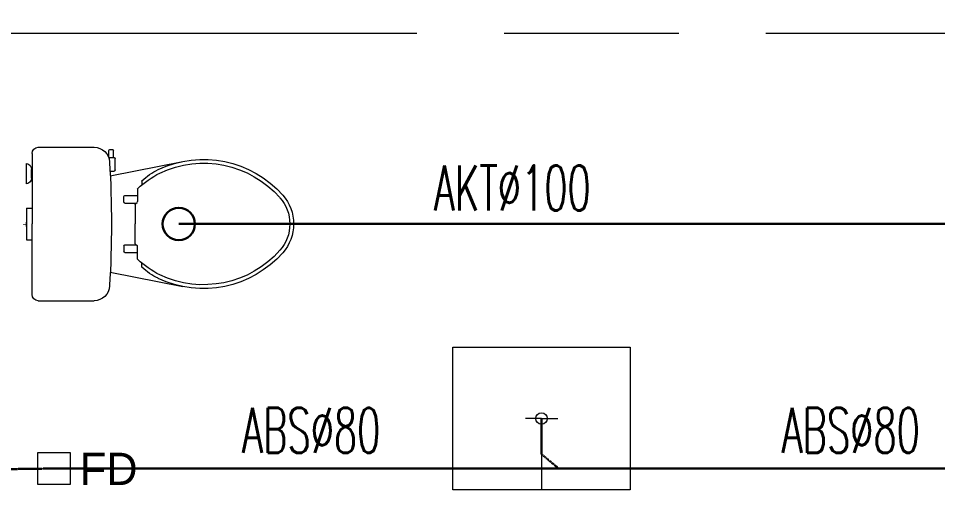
# Model space of a CAD drawing. Header units: millimetres. Extents: x -280308 to 6402717, y -14 to 2073074.
# Drawn here: x 10007 to 12852, y 348833 to 350320 of the extents above; entities that cross this region are included whole.
import ezdxf
from ezdxf.enums import TextEntityAlignment as Align

# ---------------------------------------------------------------- set-up
doc = ezdxf.new("R2010")
doc.units = ezdxf.units.MM
for name, pattern in [('ACAD_ISO08W100', [36, 24, -3, 6, -3]), ('DASHED2', [0.375, 0.25, -0.125]), ('Default', [0])]:
    doc.linetypes.add(name, pattern=pattern)
doc.layers.get('0').update_dxf_attribs({"lineweight": 0})
for name, color, linetype, lineweight, true_color in [('-P-ABK', 7, 'Continuous', 30, 0x05ffff), ('-P-AK', 7, 'Continuous', 30, 0xff0a0a), ('P-AKT', 7, 'Continuous', 30, 0xfe0101)]:
    doc.layers.add(name, color=color, linetype=linetype, lineweight=lineweight, true_color=true_color)
for name, color, linetype, lineweight in [('A-ANNOTATION', 144, 'Continuous', 0), ('A-FURN-EQPM', 177, 'Continuous', 0), ('I-FURN-EQPM', 175, 'Continuous', 0), ('Tembok', 252, 'Continuous', 13)]:
    doc.layers.add(name, color=color, linetype=linetype, lineweight=lineweight)
doc.layers.add('A-TEXT', color=254, linetype='Continuous')
doc.layers.add('Teks-PL', color=7, linetype='Default', true_color=0xff0a0a)
doc.styles.add('Annotative', font='arial.ttf', dxfattribs={"height": 1.25})
doc.styles.add('romans', font='BKANT.TTF')
doc.styles.add('RS', font='ROMANS.SHX', dxfattribs={"width": 0.8})
doc.styles.get("Standard").update_dxf_attribs({"font": 'arial.ttf'})

# ---------------------------------------------------------------- blocks, each defined once
blk = doc.blocks.new('*U539')
at = {"layer": 'A-ANNOTATION', "linetype": 'ACAD_ISO08W100', "ltscale": 0.25}
blk.add_lwpolyline([(0, -7.6411), (0, -228.3482)], dxfattribs=at)
at = {"layer": 'A-TEXT'}
blk.add_attdef('N', text='', height=0.9, dxfattribs=at).set_placement((0, 2.75), align=Align.MIDDLE_CENTER)
blk = doc.blocks.new('A$Cf37525da')
at = {"color": 124, "xscale": -360.0000000000001, "yscale": 360.0000000000001, "zscale": 360.0000000000001, "rotation": 270}
blk.add_blockref('*U539', (4643.8, 0), dxfattribs=at)
blk = doc.blocks.new('greg')
at = {"layer": 'I-FURN-EQPM', "ltscale": 1000}
for p, q in [((2016835.1, 1433823.2), (2017007.7, 1433823.2)), ((2016815.6, 1433803.7), (2016815.6, 1433585.7)), ((2017057.8, 1433734.4), (2017282.2, 1433779.2)), ((2017154.9, 1433716.9), (2017154.9, 1433706.2)), ((2017099.8, 1433653.7), (2017099.8, 1433670.4)), ((2017103.1, 1433673.6), (2017141.5, 1433673.6)), ((2017141.5, 1433693.1), (2017141.5, 1433655)), ((2017103.1, 1433650.5), (2017138.2, 1433650.5)), ((2017134.9, 1433645.9), (2017134.9, 1433585.7)), ((2017135.9, 1433648.3), (2017140.5, 1433652.7)), ((2016798.9, 1433634.9), (2016815.6, 1433634.9)), ((2016798.9, 1433536.4), (2016798.9, 1433634.9)), ((2016815.6, 1433367.6), (2016815.6, 1433585.7)), ((2017134.9, 1433525.4), (2017134.9, 1433585.7)), ((2016798.9, 1433536.4), (2016815.6, 1433536.4)), ((2017099.8, 1433517.6), (2017099.8, 1433501)), ((2017103.1, 1433520.9), (2017138.2, 1433520.9)), ((2017103.1, 1433497.7), (2017141.5, 1433497.7)), ((2017135.9, 1433523.1), (2017140.5, 1433518.7)), ((2017141.5, 1433478.2), (2017141.5, 1433516.3)), ((2016798.9, 1433461.8), (2016798.9, 1433398.7)), ((2016814.4, 1433443.8), (2016814.4, 1433416.7)), ((2016814.4, 1433441.1), (2016815.6, 1433441.1)), ((2017154.9, 1433454.4), (2017154.9, 1433465.1)), ((2016814.4, 1433419.4), (2016815.6, 1433419.4)), ((2017057.1, 1433421.9), (2017069.3, 1433421.9)), ((2017057.8, 1433436.9), (2017282.2, 1433392.2)), ((2017072.5, 1433418.6), (2017072.5, 1433383.6)), ((2017052.9, 1433380.3), (2017052.9, 1433358.4)), ((2017053, 1433380.4), (2017069.3, 1433380.4)), ((2017056.2, 1433355.2), (2017064.9, 1433355.2)), ((2017068.1, 1433380.4), (2017068.1, 1433358.4)), ((2016835.1, 1433348.2), (2017007.7, 1433348.2))]:
    blk.add_line(p, q, dxfattribs=at)
for centre, radius, start, end in [((2016835.1, 1433803.7), 19.4, 90, 180), ((2017007.7, 1433775.2), 48, 2.7365, 90), ((2017346.2, 1433458.4), 327.1, 41.4237, 115.367), ((2013801.1, 1433585.7), 3260.1, 356.6267, 3.3733), ((2017287.3, 1433582.7), 189.5, 115.3845, 133.926), ((2017346.2, 1433458.4), 315.4, 41.4237, 115.367), ((2017360.3, 1433457.1), 322.9, 117.5155, 132.4037), ((2017144.7, 1433693.1), 3.24, 132.4037, 180), ((2017158.1, 1433716.9), 3.24, 133.926, 180), ((2017103.1, 1433670.4), 3.24, 90, 180), ((2017496.1, 1433588.5), 116.9, 358.7172, 42.146), ((2017496.1, 1433588.5), 128.6, 358.7172, 42.146), ((2017103.1, 1433653.7), 3.24, 180, 270), ((2017138.2, 1433645.9), 3.24, 134.0485, 180), ((2017138.2, 1433655), 3.24, 314.0485, 0), ((2017496.1, 1433582.8), 116.9, 317.854, 1.2828), ((2017496.1, 1433582.8), 128.6, 317.854, 1.2828), ((2017138.2, 1433525.4), 3.24, 180, 225.9515), ((2017103.1, 1433517.6), 3.24, 90, 180), ((2017103.1, 1433501), 3.24, 180, 270), ((2017138.2, 1433516.3), 3.24, 0, 45.9515), ((2017346.2, 1433712.9), 327.1, 244.633, 318.5763), ((2017346.2, 1433712.9), 315.4, 244.633, 318.5763), ((2017144.7, 1433478.2), 3.24, 180, 227.5963), ((2017360.3, 1433714.3), 322.9, 227.5963, 242.4845), ((2016795.4, 1433443.2), 19, 1.9066, 79.3868), ((2017158.1, 1433454.4), 3.24, 180, 226.074), ((2017287.3, 1433588.6), 189.5, 226.074, 244.6155), ((2016795.4, 1433417.4), 19, 280.6132, 358.0934), ((2017069.3, 1433418.6), 3.24, 0, 90), ((2017007.7, 1433396.1), 48, 270, 357.2635), ((2017069.3, 1433383.6), 3.24, 270, 0), ((2016835.1, 1433367.6), 19.4, 180, 270), ((2017056.2, 1433358.4), 3.24, 180, 270), ((2017064.9, 1433358.4), 3.24, 270, 0)]:
    blk.add_arc(centre, radius, start, end, dxfattribs=at)
at = {"layer": 'I-FURN-EQPM', "ltscale": 1000, "style": 'romans'}
blk.add_text('+', height=19.4, dxfattribs=at).set_placement((2016786.8, 1433577.3))
blk = doc.blocks.new('A$Ce288bb9c')
at = {"layer": 'A-FURN-EQPM', "linetype": 'ByBlock', "lineweight": -2}
for q in [(39043.4, -1117), (39093.4, -1338.1), (39143.4, -1117)]:
    blk.add_line((39093.4, -1117), q, dxfattribs=at)
blk.add_lwpolyline([(38819.4, -896), (39367.3, -896), (39367.3, -1338.1), (38819.4, -1338.1)], close=True, dxfattribs=at)
at = {"layer": 'A-FURN-EQPM', "linetype": 'ByBlock', "lineweight": -2, "ltscale": 0.25}
blk.add_lwpolyline([(37535.1, -1321.9), (37535.1, -1221.9), (37635.1, -1221.9), (37635.1, -1321.9)], close=True, dxfattribs=at)
at = {"layer": 'A-FURN-EQPM', "linetype": 'ByBlock', "lineweight": -2}
blk.add_circle((39093.4, -1117), 17.8, dxfattribs=at)
at = {"layer": 'Tembok', "color": 0, "linetype": 'ByBlock', "lineweight": -2, "xscale": -1, "rotation": 180}
blk.add_blockref('greg', (-1979298.9, 1433070.7), dxfattribs=at)
blk = doc.blocks.new('1')
at = {"ltscale": 0.25}
blk.add_blockref('A$Cf37525da', (22307.9, 350273.3), dxfattribs=at)
at = {"layer": 'A-FURN-EQPM', "ltscale": 0.25}
blk.add_blockref('A$Ce288bb9c', (-27467.1, 350198.3), dxfattribs=at)
at = {"layer": 'A-TEXT', "ltscale": 0.25, "insert": (10197.8, 348975.3), "char_height": 100, "attachment_point": 1, "style": 'Annotative'}
blk.add_mtext_dynamic_manual_height_columns('{\\fCentury Gothic|b0|i0|c0|p34;FD}', width=2019.994, gutter_width=1670.6, heights=[0], dxfattribs=at)

msp = doc.modelspace()

# ---------------------------------------------------------------- linework, layer by layer
at = {"layer": '-P-ABK', "linetype": 'DASHED2', "ltscale": 5, "flags": 128}
for points in [[(10118, 348926.4), (13587.9, 348926.4), (13663.2, 348833.2), (13663.2, 350700.8)], [(9602.2, 350000.9), (9602.2, 349045.2), (9755.1, 348921.5), (10118, 348926.4)], [(11626.3, 349081.2), (11626.3, 348970.7), (11679.5, 348926.4)]]:
    msp.add_lwpolyline(points, dxfattribs=at)
at = {"layer": '-P-AK'}
msp.add_circle((10503.8, 349683.3), 50, dxfattribs=at)
at = {"layer": 'P-AKT', "linetype": 'Continuous', "flags": 128}
msp.add_lwpolyline([(10503.8, 349683.3), (13684.3, 349683.3), (13768.7, 349635.7), (13768.7, 350700.8)], dxfattribs=at)

# ---------------------------------------------------------------- block references
msp.add_blockref('1', (0, 0))

# ---------------------------------------------------------------- texts
at = {"layer": 'Teks-PL', "extrusion": (3.68146e-05, 0.052336, 0.99863), "style": 'RS', "width": 0.6}
for s, p in [('AKT%%C100', (-11047.3, -349253.8, 18303.6)), ('ABS%%C80', (-10454.3, -348503.9, 18264.3)), ('ABS%%C80', (-12123.9, -348505.1, 18264.4))]:
    msp.add_text(s, height=139.78, rotation=180, dxfattribs=at).set_placement(p)

doc.saveas('drawing.dxf')
